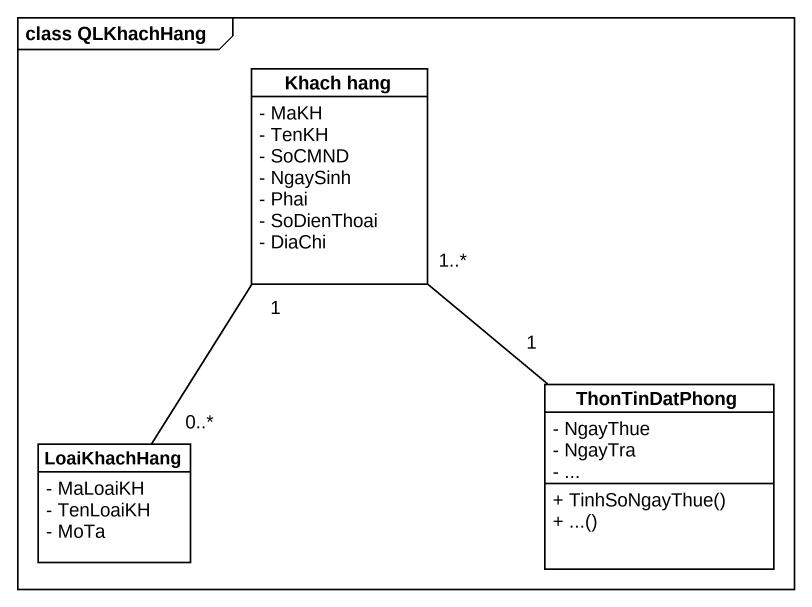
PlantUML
@startuml
mainframe class QLKhachHang
hide circle
hide empty members
skinparam classAttributeIconSize 0
class "Khach hang" as Khach_hang {
  - MaKH
  - TenKH
  - SoCMND
  - NgaySinh
  - Phai
  - SoDienThoai
  - DiaChi
}
class ThonTinDatPhong {
  - NgayThue
  - NgayTra
  - ...
  + TinhSoNgayThue()
  + ...()
}
class LoaiKhachHang {
  - MaLoaiKH
  - TenLoaiKH
  - MoTa
}
Khach_hang "1..*" -- "1" ThonTinDatPhong
LoaiKhachHang "0..*" -up- "1" Khach_hang
@enduml
